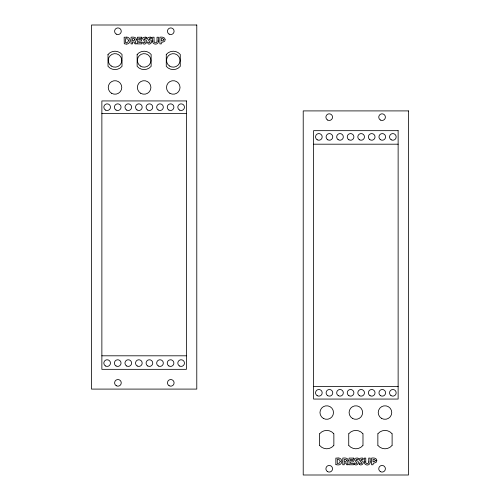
<?xml version="1.0" encoding="UTF-8"?>
<svg xmlns="http://www.w3.org/2000/svg" width="500" height="500" viewBox="0 0 500 500"><rect width="100%" height="100%" fill="white"/><g stroke="black" fill="none" stroke-linecap="round" stroke-linejoin="round"><path stroke-width="0.75" d="M144.2 39.056L145.05 38.469L146.512 38.906L146.425 37.394M149.044 39.056L149.894 38.469L151.356 38.906L151.269 37.394M355.913 459.925L356.763 459.344L358.225 459.781L358.225 458.319M360.756 459.925L361.606 459.344L363.069 459.781L363.069 458.319M126.337 37.225L124.15 37.225L124.275 43.7A3.912 3.912 0 0 0 125.05 43.9L125.344 43.95A7.475 7.475 0 0 0 125.838 44L126.094 44.013A5.587 5.587 0 0 0 126.475 44.013M101.869 113.425L186.419 113.425M313.581 144.194L398.131 144.194M101.869 355.806L186.419 355.806M313.581 386.575L398.131 386.575M338.056 458.094L335.863 458.094L335.863 464.513M150.225 37.144C142.044 37.638 155.531 44.05 147.544 42.088C147.8 47.294 155.256 41.137 149.569 39.625A1.95 1.95 0 0 1 149.306 39.475L149.213 39.406M145.381 37.144C137.213 37.644 150.706 44.088 142.7 42.088C142.956 47.294 150.412 41.137 144.725 39.625A1.95 1.95 0 0 1 144.462 39.475L144.369 39.406M359.356 464.494C362.35 466.656 365.425 461.331 361.281 460.494A1.95 1.95 0 0 1 361.019 460.35L360.95 460.294M354.513 464.494C357.506 466.656 360.588 461.331 356.438 460.494A1.95 1.95 0 0 1 356.175 460.35L356.106 460.294M392.113 433.8L392.113 445.4M377.856 433.8L377.856 445.4M370.175 461.919L370.175 458.094L368.738 458.094L368.738 461.95M365.756 461.95L365.756 458.094L364.319 458.094L364.319 461.919M362.981 433.8L362.981 445.4M359.256 464.438L359.256 462.962C367 465.044 353.994 458.381 361.944 458.019A2.225 2.225 0 0 1 362.975 458.244M354.412 464.438L354.412 462.962C362.156 465.044 349.15 458.381 357.1 458.019A2.225 2.225 0 0 1 358.131 458.244M348.731 433.8L348.731 445.4M333.856 433.8L333.856 445.4M319.606 433.8L319.606 445.4M158.463 41.044L158.463 37.225L157.025 37.225L157.025 41.075M154.044 41.075L154.044 37.225L152.606 37.225L152.606 41.044M391.987 445.544A9.188 9.188 0 0 1 377.981 445.544M377.981 433.656A9.188 9.188 0 0 1 391.987 433.656M362.856 445.544A9.188 9.188 0 0 1 348.856 445.544M348.856 433.656A9.188 9.188 0 0 1 362.856 433.656M333.731 445.544A9.188 9.188 0 0 1 319.725 445.544M319.725 433.656A9.188 9.188 0 0 1 333.731 433.656M368.831 461.944A1.581 1.581 0 0 1 367.25 463.619A1.581 1.581 0 0 1 365.669 461.944M370.275 461.912A3.025 3.025 0 0 1 367.25 465.012A3.025 3.025 0 0 1 364.225 461.912M338.044 457.981A3.481 3.481 0 0 1 341.819 461.381A3.481 3.481 0 0 1 338.188 464.931A5.587 5.587 0 0 1 337.806 464.881L337.619 464.875A7.475 7.475 0 0 1 337.056 464.825L336.806 464.787A3.912 3.912 0 0 1 335.988 464.581M157.113 41.069A1.581 1.581 0 0 1 155.538 42.75A1.581 1.581 0 0 1 153.956 41.069M158.562 41.044A3.025 3.025 0 0 1 155.538 44.138A3.025 3.025 0 0 1 152.506 41.044M150.231 37.188A2.194 2.194 0 0 1 151.275 37.375M145.387 37.188A2.194 2.194 0 0 1 146.431 37.375M126.331 37.113A3.481 3.481 0 0 1 130.1 40.506A3.481 3.481 0 0 1 126.475 44.056M128.519 40.544L127.688 42.287L125.569 42.594L125.569 38.575L127.725 38.956L128.519 40.544M340.238 461.419L339.4 463.162L337.281 463.469L337.281 459.444L339.438 459.831L340.238 461.419M348.056 460.344C348.462 462.1 345.094 462.312 348.356 464.756L346.719 464.756L345.513 462.775L345.106 462.806A5.575 5.575 0 0 1 344.212 462.762L344.212 464.756L342.775 464.756L342.775 458.094C344.425 457.875 348.125 457.706 348.056 460.344M163.581 39.681L163.119 40.688L161.675 40.931A5.706 5.706 0 0 1 161.319 40.9L161.319 38.562L163.044 38.744L163.581 39.7M165.069 39.663C165.575 42.888 160.394 41.275 161.319 43.881L159.881 43.881L159.881 37.225C161.663 36.869 165.131 37.088 165.069 39.663M375.294 460.556L374.862 461.538L373.387 461.8A5.706 5.706 0 0 1 373.031 461.775L373.031 459.438L374.756 459.613L375.294 460.556M376.788 460.538C377.281 463.744 372.113 462.156 373.031 464.756L371.594 464.756L371.594 458.094C373.375 457.738 376.844 457.962 376.788 460.538M134.856 39.506L134.4 40.388L132.906 40.613A4.425 4.425 0 0 1 132.5 40.575L132.5 38.562L134.356 38.688L134.856 39.506M346.569 460.375L346.112 461.262L344.625 461.488A4.425 4.425 0 0 1 344.212 461.45L344.212 459.438L346.069 459.562L346.569 460.375M136.344 39.5C136.45 41.762 133.312 41.281 136.644 43.881L135.006 43.881L133.794 41.906A5.613 5.613 0 0 1 132.5 41.887L132.5 43.881L131.056 43.881L131.056 37.225C132.731 37.006 136.431 36.837 136.344 39.5M108.012 54.456L108.012 66.344A9.188 9.188 0 0 0 122.019 66.344L122.019 54.456A9.188 9.188 0 0 0 108.012 54.456M137.144 54.456L137.144 66.344A9.188 9.188 0 0 0 151.144 66.344L151.144 54.456A9.188 9.188 0 0 0 137.144 54.456M166.269 54.456L166.269 66.344A9.188 9.188 0 0 0 180.275 66.344L180.275 54.456A9.188 9.188 0 0 0 166.269 54.456M196.781 25L91.506 25L91.506 389.094L196.781 389.094L196.781 25M141.738 37.225L137.35 37.225L137.35 43.881L141.819 43.881L141.819 42.525L138.737 42.525L138.737 41.037L141.588 41.037L141.588 39.681L138.737 39.681L138.737 38.581L141.738 38.581L141.738 37.225M186.419 100.938L101.869 100.938L101.869 369.331L186.419 369.331L186.419 100.938M408.494 110.906L303.219 110.906L303.219 475L408.494 475L408.494 110.906M398.131 130.669L313.581 130.669L313.581 399.062L398.131 399.062L398.131 130.669M353.45 458.094L349.062 458.094L349.062 464.756L353.531 464.756L353.531 463.4L350.456 463.4L350.456 461.906L353.3 461.906L353.3 460.55L350.456 460.55L350.456 459.45L353.45 459.45L353.45 458.094M327.562 471.644A3.331 3.331 0 0 0 332.556 468.756A3.331 3.331 0 0 0 327.562 465.875A3.331 3.331 0 0 0 327.562 471.644M380.406 471.644A3.331 3.331 0 0 0 385.4 468.756A3.331 3.331 0 0 0 380.406 465.875A3.331 3.331 0 0 0 380.406 471.644M381.606 418.406A6.763 6.763 0 0 0 391.744 412.55A6.763 6.763 0 0 0 381.606 406.694A6.763 6.763 0 0 0 381.606 418.406M352.475 418.406A6.763 6.763 0 0 0 362.619 412.55A6.763 6.763 0 0 0 352.475 406.694A6.763 6.763 0 0 0 352.475 418.406M323.35 418.406A6.763 6.763 0 0 0 333.494 412.55A6.763 6.763 0 0 0 323.35 406.694A6.763 6.763 0 0 0 323.35 418.406M390.931 395.538A3.331 3.331 0 0 0 396.163 393.119A3.331 3.331 0 0 0 391.45 389.8A3.331 3.331 0 0 0 390.931 395.538M380.363 395.538A3.331 3.331 0 0 0 385.594 393.119A3.331 3.331 0 0 0 380.881 389.8A3.331 3.331 0 0 0 380.363 395.538M370.044 395.7A3.331 3.331 0 0 0 375.037 392.819A3.331 3.331 0 0 0 370.044 389.938A3.331 3.331 0 0 0 370.044 395.7M359.475 395.7A3.331 3.331 0 0 0 364.469 392.819A3.331 3.331 0 0 0 359.475 389.938A3.331 3.331 0 0 0 359.475 395.7M348.906 395.7A3.331 3.331 0 0 0 353.9 392.819A3.331 3.331 0 0 0 348.906 389.938A3.331 3.331 0 0 0 348.906 395.7M338.338 395.7A3.331 3.331 0 0 0 343.331 392.819A3.331 3.331 0 0 0 338.338 389.938A3.331 3.331 0 0 0 338.338 395.7M327.769 395.7A3.331 3.331 0 0 0 332.762 392.819A3.331 3.331 0 0 0 327.769 389.938A3.331 3.331 0 0 0 327.769 395.7M317.2 395.7A3.331 3.331 0 0 0 322.194 392.819A3.331 3.331 0 0 0 317.2 389.938A3.331 3.331 0 0 0 317.2 395.7M327.562 120.025A3.331 3.331 0 0 0 332.556 117.144A3.331 3.331 0 0 0 327.562 114.262A3.331 3.331 0 0 0 327.562 120.025M380.406 120.025A3.331 3.331 0 0 0 385.4 117.144A3.331 3.331 0 0 0 380.406 114.262A3.331 3.331 0 0 0 380.406 120.025M391.188 139.794A3.331 3.331 0 0 0 396.175 136.912A3.331 3.331 0 0 0 391.188 134.025A3.331 3.331 0 0 0 391.188 139.794M380.363 139.631A3.331 3.331 0 0 0 385.594 137.213A3.331 3.331 0 0 0 380.881 133.887A3.331 3.331 0 0 0 380.363 139.631M369.794 139.631A3.331 3.331 0 0 0 375.025 137.213A3.331 3.331 0 0 0 370.312 133.887A3.331 3.331 0 0 0 369.794 139.631M359.475 139.794A3.331 3.331 0 0 0 364.469 136.912A3.331 3.331 0 0 0 359.475 134.025A3.331 3.331 0 0 0 359.475 139.794M348.906 139.794A3.331 3.331 0 0 0 353.9 136.912A3.331 3.331 0 0 0 348.906 134.025A3.331 3.331 0 0 0 348.906 139.794M338.088 139.631A3.331 3.331 0 0 0 343.319 137.213A3.331 3.331 0 0 0 338.606 133.887A3.331 3.331 0 0 0 338.088 139.631M327.769 139.794A3.331 3.331 0 0 0 332.762 136.912A3.331 3.331 0 0 0 327.769 134.025A3.331 3.331 0 0 0 327.769 139.794M317.2 139.794A3.331 3.331 0 0 0 322.194 136.912A3.331 3.331 0 0 0 317.2 134.025A3.331 3.331 0 0 0 317.2 139.794M169.112 34.125A3.331 3.331 0 0 0 174.1 31.244A3.331 3.331 0 0 0 169.112 28.356A3.331 3.331 0 0 0 169.112 34.125M116.263 34.125A3.331 3.331 0 0 0 121.256 31.244A3.331 3.331 0 0 0 116.263 28.356A3.331 3.331 0 0 0 116.263 34.125M111.638 93.306A6.763 6.763 0 0 0 121.775 87.45A6.763 6.763 0 0 0 111.638 81.594A6.763 6.763 0 0 0 111.638 93.306M140.762 93.306A6.763 6.763 0 0 0 150.906 87.45A6.763 6.763 0 0 0 140.762 81.594A6.763 6.763 0 0 0 140.762 93.306M169.887 93.306A6.763 6.763 0 0 0 180.031 87.45A6.763 6.763 0 0 0 169.887 81.594A6.763 6.763 0 0 0 169.887 93.306M105.487 110.062A3.331 3.331 0 0 0 110.481 107.181A3.331 3.331 0 0 0 105.487 104.3A3.331 3.331 0 0 0 105.487 110.062M116.056 110.062A3.331 3.331 0 0 0 121.05 107.181A3.331 3.331 0 0 0 116.056 104.3A3.331 3.331 0 0 0 116.056 110.062M126.625 110.062A3.331 3.331 0 0 0 131.619 107.181A3.331 3.331 0 0 0 126.625 104.3A3.331 3.331 0 0 0 126.625 110.062M136.994 109.938A3.331 3.331 0 0 0 142.181 107.419A3.331 3.331 0 0 0 137.406 104.188A3.331 3.331 0 0 0 136.994 109.938M147.762 110.062A3.331 3.331 0 0 0 152.756 107.181A3.331 3.331 0 0 0 147.762 104.3A3.331 3.331 0 0 0 147.762 110.062M158.131 109.938A3.331 3.331 0 0 0 163.319 107.419A3.331 3.331 0 0 0 158.544 104.188A3.331 3.331 0 0 0 158.131 109.938M168.9 110.062A3.331 3.331 0 0 0 173.894 107.181A3.331 3.331 0 0 0 168.9 104.3A3.331 3.331 0 0 0 168.9 110.062M179.469 110.062A3.331 3.331 0 0 0 184.462 107.181A3.331 3.331 0 0 0 179.469 104.3A3.331 3.331 0 0 0 179.469 110.062M169.112 385.737A3.331 3.331 0 0 0 174.1 382.856A3.331 3.331 0 0 0 169.112 379.975A3.331 3.331 0 0 0 169.112 385.737M116.263 385.737A3.331 3.331 0 0 0 121.256 382.856A3.331 3.331 0 0 0 116.263 379.975A3.331 3.331 0 0 0 116.263 385.737M105.487 365.975A3.331 3.331 0 0 0 110.481 363.088A3.331 3.331 0 0 0 105.487 360.206A3.331 3.331 0 0 0 105.487 365.975M116.056 365.975A3.331 3.331 0 0 0 121.05 363.088A3.331 3.331 0 0 0 116.056 360.206A3.331 3.331 0 0 0 116.056 365.975M126.625 365.975A3.331 3.331 0 0 0 131.619 363.088A3.331 3.331 0 0 0 126.625 360.206A3.331 3.331 0 0 0 126.625 365.975M137.194 365.975A3.331 3.331 0 0 0 142.188 363.088A3.331 3.331 0 0 0 137.194 360.206A3.331 3.331 0 0 0 137.194 365.975M147.762 365.975A3.331 3.331 0 0 0 152.756 363.088A3.331 3.331 0 0 0 147.762 360.206A3.331 3.331 0 0 0 147.762 365.975M158.331 365.975A3.331 3.331 0 0 0 163.325 363.088A3.331 3.331 0 0 0 158.331 360.206A3.331 3.331 0 0 0 158.331 365.975M168.9 365.975A3.331 3.331 0 0 0 173.894 363.088A3.331 3.331 0 0 0 168.9 360.206A3.331 3.331 0 0 0 168.9 365.975M179.469 365.975A3.331 3.331 0 0 0 184.462 363.088A3.331 3.331 0 0 0 179.469 360.206A3.331 3.331 0 0 0 179.469 365.975M169.481 66A6.763 6.763 0 0 0 180.012 60.881A6.763 6.763 0 0 0 170.319 54.319A6.763 6.763 0 0 0 169.481 66M111.225 66A6.763 6.763 0 0 0 121.762 60.881A6.763 6.763 0 0 0 112.062 54.319A6.763 6.763 0 0 0 111.225 66M140.35 66A6.763 6.763 0 0 0 150.887 60.881A6.763 6.763 0 0 0 141.188 54.319A6.763 6.763 0 0 0 140.35 66"/></g></svg>
